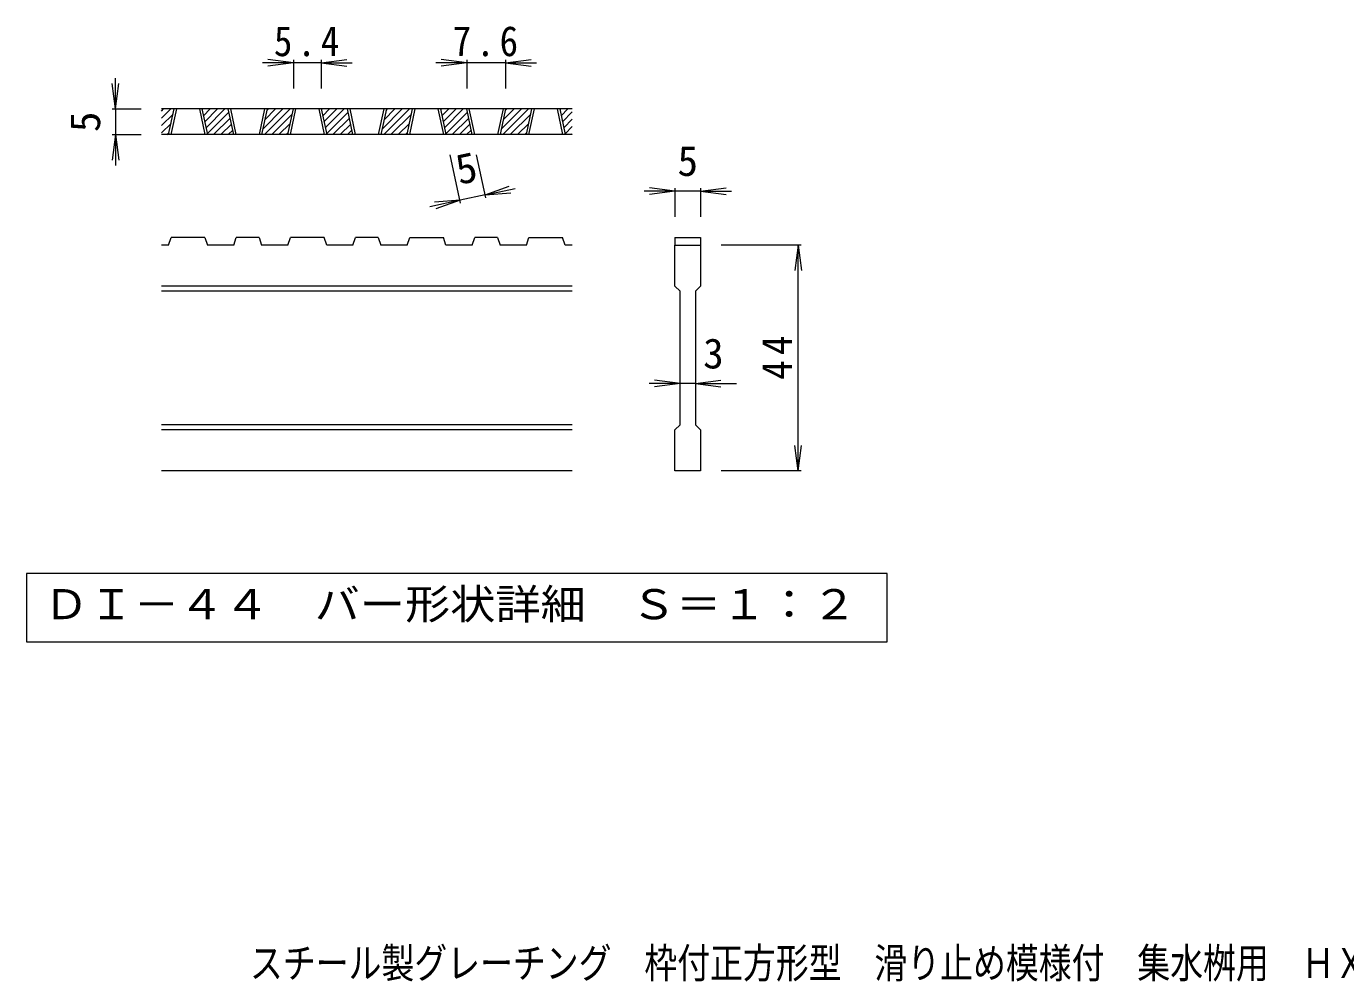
# Model space of a CAD drawing. Units: millimetres on the paper, enlarged 6 times, with parts at other scales. Extents: x -692 to 1015, y -820 to 694.
# Drawn here: x -652 to 119, y -820 to -262 of the extents above; entities that cross this region are included whole.
import ezdxf
from ezdxf.enums import TextEntityAlignment as Align

# ---------------------------------------------------------------- set-up
doc = ezdxf.new("R2010")
doc.units = ezdxf.units.MM
doc.header["$LTSCALE"] = 6
doc.layers.add('D-0_通り芯', color=3, linetype='Continuous', lineweight=9)
doc.layers.add('D-4_寸法', color=7, linetype='Continuous', lineweight=9)
doc.layers.add('F-5_F-5ﾚｲﾔ', color=2, linetype='Continuous')
doc.styles.add('ＭＳ ゴシック', font='')
doc.styles.get('ＭＳ ゴシック').set_extended_font_data('MS Gothic')

msp = doc.modelspace()

# ---------------------------------------------------------------- linework, layer by layer
at = {"layer": 'D-0_通り芯'}
for p, q in [((-572.751, -315.834), (-567.311, -310.394)), ((-572.751, -311.591), (-571.554, -310.394)), ((-332.751, -310.394), (-572.751, -310.394)), ((-572.751, -320.077), (-566.054, -313.379)), ((-568.625, -325.394), (-565.415, -310.394)), ((-567.125, -325.394), (-563.915, -310.394)), ((-550.625, -310.394), (-547.415, -325.394)), ((-549.125, -310.394), (-545.915, -325.394)), ((-549.023, -310.873), (-548.544, -310.394)), ((-548.275, -314.368), (-544.301, -310.394)), ((-547.527, -317.863), (-540.058, -310.394)), ((-546.779, -321.357), (-535.816, -310.394)), ((-546.031, -324.852), (-533.395, -312.216)), ((-542.331, -325.394), (-532.648, -315.711)), ((-530.575, -325.394), (-533.785, -310.394)), ((-529.075, -325.394), (-532.285, -310.394)), ((-512.575, -310.394), (-515.785, -325.394)), ((-511.075, -310.394), (-514.285, -325.394)), ((-513.58, -322.1), (-501.875, -310.394)), ((-512.632, -325.394), (-497.632, -310.394)), ((-512.425, -316.702), (-506.117, -310.394)), ((-511.27, -311.304), (-510.36, -310.394)), ((-508.389, -325.394), (-496.375, -313.379)), ((-498.946, -325.394), (-495.736, -310.394)), ((-497.446, -325.394), (-494.236, -310.394)), ((-480.946, -310.394), (-477.736, -325.394)), ((-479.446, -310.394), (-476.236, -325.394)), ((-479.343, -310.873), (-478.864, -310.394)), ((-478.595, -314.368), (-474.622, -310.394)), ((-477.848, -317.863), (-470.379, -310.394)), ((-477.1, -321.357), (-466.136, -310.394)), ((-476.352, -324.852), (-463.716, -312.216)), ((-472.651, -325.394), (-462.968, -315.711)), ((-460.896, -325.394), (-464.106, -310.394)), ((-459.396, -325.394), (-462.606, -310.394)), ((-442.896, -310.394), (-446.106, -325.394)), ((-441.396, -310.394), (-444.606, -325.394)), ((-443.901, -322.1), (-432.195, -310.394)), ((-442.953, -325.394), (-427.953, -310.394)), ((-442.746, -316.702), (-436.438, -310.394)), ((-441.591, -311.304), (-440.681, -310.394)), ((-438.71, -325.394), (-426.695, -313.379)), ((-429.267, -325.394), (-426.057, -310.394)), ((-427.767, -325.394), (-424.557, -310.394)), ((-411.267, -310.394), (-408.057, -325.394)), ((-409.767, -310.394), (-406.557, -325.394)), ((-409.664, -310.873), (-409.185, -310.394)), ((-408.916, -314.368), (-404.943, -310.394)), ((-408.168, -317.863), (-400.7, -310.394)), ((-407.42, -321.357), (-396.457, -310.394)), ((-406.673, -324.852), (-394.037, -312.216)), ((-402.972, -325.394), (-393.289, -315.711)), ((-391.217, -325.394), (-394.427, -310.394)), ((-389.717, -325.394), (-392.927, -310.394)), ((-373.217, -310.394), (-376.427, -325.394)), ((-371.717, -310.394), (-374.927, -325.394)), ((-374.222, -322.1), (-362.516, -310.394)), ((-373.274, -325.394), (-358.273, -310.394)), ((-373.067, -316.702), (-366.759, -310.394)), ((-371.912, -311.304), (-371.001, -310.394)), ((-369.031, -325.394), (-357.016, -313.379)), ((-359.587, -325.394), (-356.377, -310.394)), ((-358.087, -325.394), (-354.877, -310.394)), ((-341.587, -310.394), (-338.377, -325.394)), ((-340.087, -310.394), (-336.877, -325.394)), ((-339.985, -310.873), (-339.506, -310.394)), ((-339.237, -314.368), (-335.263, -310.394)), ((-338.489, -317.863), (-332.751, -312.125)), ((-572.751, -324.319), (-567.209, -318.777)), ((-538.088, -325.394), (-531.9, -319.206)), ((-533.845, -325.394), (-531.152, -322.701)), ((-504.147, -325.394), (-497.53, -318.777)), ((-468.409, -325.394), (-462.22, -319.206)), ((-464.166, -325.394), (-461.473, -322.701)), ((-434.468, -325.394), (-427.85, -318.777)), ((-398.73, -325.394), (-392.541, -319.206)), ((-394.487, -325.394), (-391.793, -322.701)), ((-364.788, -325.394), (-358.171, -318.777)), ((-337.741, -321.357), (-332.751, -316.367)), ((-336.993, -324.852), (-332.751, -320.61)), ((-332.751, -325.394), (-572.751, -325.394)), ((-569.583, -325.394), (-568.364, -324.175)), ((-499.904, -325.394), (-498.685, -324.175)), ((-430.225, -325.394), (-429.006, -324.175)), ((-360.546, -325.394), (-359.326, -324.175)), ((-333.293, -325.394), (-332.751, -324.853)), ((-568.625, -389.894), (-567.125, -385.394)), ((-547.415, -385.394), (-567.125, -385.394)), ((-547.415, -385.394), (-545.915, -389.894)), ((-530.575, -389.894), (-529.075, -385.394)), ((-515.785, -385.394), (-529.075, -385.394)), ((-515.785, -385.394), (-514.285, -389.894)), ((-498.946, -389.894), (-497.446, -385.394)), ((-477.736, -385.394), (-497.446, -385.394)), ((-476.236, -389.894), (-477.736, -385.394)), ((-460.896, -389.894), (-459.396, -385.394)), ((-446.106, -385.394), (-459.396, -385.394)), ((-446.106, -385.394), (-444.606, -389.894)), ((-429.267, -389.894), (-427.767, -385.394)), ((-427.767, -385.394), (-408.057, -385.394)), ((-406.557, -389.894), (-408.057, -385.394)), ((-391.217, -389.894), (-389.717, -385.394)), ((-376.427, -385.394), (-389.717, -385.394)), ((-376.427, -385.394), (-374.927, -389.894)), ((-359.587, -389.894), (-358.087, -385.394)), ((-358.087, -385.394), (-338.377, -385.394)), ((-336.877, -389.894), (-338.377, -385.394)), ((-272.751, -385.394), (-257.751, -385.394)), ((-272.751, -385.394), (-272.751, -389.894)), ((-257.751, -385.394), (-257.751, -389.894)), ((-568.625, -389.894), (-572.751, -389.894)), ((-530.575, -389.894), (-545.915, -389.894)), ((-498.946, -389.894), (-514.285, -389.894)), ((-460.896, -389.894), (-476.236, -389.894)), ((-429.267, -389.894), (-444.606, -389.894)), ((-391.217, -389.894), (-406.557, -389.894)), ((-359.587, -389.894), (-374.927, -389.894)), ((-332.751, -389.894), (-336.877, -389.894)), ((-272.751, -389.894), (-257.751, -389.894)), ((-272.751, -413.894), (-272.751, -389.894)), ((-257.751, -389.894), (-257.751, -413.894)), ((-332.751, -413.894), (-572.751, -413.894)), ((-272.751, -413.894), (-269.751, -416.894)), ((-260.751, -416.894), (-257.751, -413.894)), ((-332.751, -416.894), (-572.751, -416.894)), ((-269.751, -494.894), (-269.751, -416.894)), ((-260.751, -416.894), (-260.751, -494.894)), ((-332.751, -494.894), (-572.751, -494.894)), ((-332.751, -497.894), (-572.751, -497.894)), ((-260.751, -494.894), (-257.751, -497.894)), ((-257.751, -497.894), (-257.751, -521.894)), ((-332.751, -521.894), (-572.751, -521.894)), ((-257.751, -521.894), (-272.751, -521.894))]:
    msp.add_line(p, q, dxfattribs=at)
msp.add_lwpolyline([(-272.751, -521.894), (-272.751, -497.894), (-269.751, -494.894)], dxfattribs=at)
at = {"layer": 'D-0_通り芯', "color": 7}
msp.add_lwpolyline([(-651.744, -581.894), (-651.744, -621.765), (-148.759, -621.765), (-148.759, -581.894)], close=True, dxfattribs=at)
at = {"layer": 'D-4_寸法'}
for p, q in [((-495.736, -283.394), (-513.736, -283.394)), ((-495.736, -283.394), (-510.607, -281.436)), ((-495.736, -283.394), (-510.607, -285.352)), ((-495.736, -281.594), (-495.736, -298.394)), ((-479.446, -283.394), (-495.736, -283.394)), ((-479.446, -283.394), (-464.574, -281.436)), ((-479.446, -281.594), (-479.446, -298.394)), ((-479.446, -283.394), (-464.574, -285.352)), ((-479.446, -283.394), (-461.446, -283.394)), ((-394.427, -283.394), (-412.427, -283.394)), ((-394.427, -283.394), (-409.299, -281.436)), ((-394.427, -283.394), (-409.299, -285.352)), ((-394.427, -281.594), (-394.427, -298.394)), ((-371.717, -283.394), (-394.427, -283.394)), ((-371.717, -283.394), (-356.845, -281.436)), ((-371.717, -281.594), (-371.717, -298.394)), ((-371.717, -283.394), (-356.845, -285.352)), ((-371.717, -283.394), (-353.717, -283.394)), ((-599.751, -310.394), (-599.751, -292.394)), ((-599.751, -310.394), (-601.709, -295.522)), ((-599.751, -310.394), (-597.793, -295.522)), ((-601.551, -310.394), (-584.751, -310.394)), ((-599.751, -310.394), (-599.751, -325.394)), ((-599.751, -325.394), (-601.709, -340.266)), ((-601.551, -325.394), (-584.751, -325.394)), ((-599.751, -325.394), (-597.793, -340.266)), ((-599.751, -325.394), (-599.751, -343.394)), ((-397.975, -365.496), (-404.045, -337.129)), ((-383.307, -362.357), (-388.706, -337.129)), ((-383.684, -360.597), (-398.351, -363.736)), ((-383.684, -360.597), (-369.551, -355.571)), ((-383.684, -360.597), (-366.082, -356.831)), ((-383.684, -360.597), (-368.731, -359.4)), ((-272.751, -358.394), (-290.751, -358.394)), ((-272.751, -358.394), (-287.623, -356.436)), ((-272.751, -358.394), (-287.623, -360.352)), ((-272.751, -356.594), (-272.751, -373.394)), ((-257.751, -358.394), (-272.751, -358.394)), ((-257.751, -358.394), (-242.88, -356.436)), ((-257.751, -356.594), (-257.751, -373.394)), ((-257.751, -358.394), (-242.88, -360.352)), ((-257.751, -358.394), (-239.751, -358.394)), ((-398.351, -363.736), (-415.953, -367.503)), ((-398.351, -363.736), (-413.304, -364.934)), ((-398.351, -363.736), (-412.484, -368.763)), ((-198.951, -389.894), (-245.751, -389.894)), ((-200.751, -389.894), (-202.709, -404.766)), ((-200.751, -389.894), (-198.793, -404.766)), ((-200.751, -521.894), (-200.751, -389.894)), ((-269.751, -470.894), (-284.623, -468.936)), ((-260.751, -470.894), (-245.88, -468.936)), ((-269.751, -470.894), (-287.751, -470.894)), ((-269.751, -470.894), (-284.623, -472.852)), ((-260.751, -470.894), (-269.751, -470.894)), ((-260.751, -470.894), (-245.88, -472.852)), ((-260.751, -470.894), (-236.751, -470.894)), ((-200.751, -521.894), (-202.709, -507.023)), ((-200.751, -521.894), (-198.793, -507.023)), ((-198.951, -521.894), (-245.751, -521.894))]:
    msp.add_line(p, q, dxfattribs=at)

# ---------------------------------------------------------------- texts
at = {"layer": 'D-0_通り芯', "color": 2, "style": 'ＭＳ ゴシック', "width": 1.1}
msp.add_text('ＤＩ－４４\u3000バー形状詳細\u3000Ｓ＝１：２', height=17.6, dxfattribs=at).set_placement((-641.751, -613.83), align=Align.BOTTOM_LEFT)
at = {"layer": 'D-4_寸法', "color": 2, "style": 'ＭＳ ゴシック'}
for rotation, p in [(90, (-603.351, -323.894)), (12.079, (-397.638, -359.902))]:
    msp.add_text('5', height=17.6, rotation=rotation, dxfattribs=at).set_placement(p, align=Align.BOTTOM_LEFT)
for s, p in [('5', (-271.251, -354.794)), ('3', (-256.251, -467.294))]:
    msp.add_text(s, height=17.6, dxfattribs=at).set_placement(p, align=Align.BOTTOM_LEFT)
at = {"layer": 'D-4_寸法', "color": 2, "char_height": 17.6, "attachment_point": 7, "style": 'ＭＳ ゴシック'}
for s, insert in [('\\T1.27;\\W0.9;5.4', (-507.091, -279.794)), ('\\T1.27;\\W0.9;7.6', (-402.572, -279.794))]:
    msp.add_mtext(s, dxfattribs=dict(at, insert=insert))
at = {"layer": 'D-4_寸法', "color": 2, "insert": (-204.351, -468.644), "char_height": 17.6, "attachment_point": 7, "rotation": 90, "style": 'ＭＳ ゴシック'}
msp.add_mtext('\\T1.27;\\W0.95;44', dxfattribs=at)
at = {"layer": 'F-5_F-5ﾚｲﾔ', "style": 'ＭＳ ゴシック', "width": 0.8}
msp.add_text('スチール製グレーチング\u3000枠付正方形型\u3000滑り止め模様付\u3000集水桝用\u3000ＨＸＣ\u3000３３４４', height=17.6, dxfattribs=at).set_placement((-521.089, -823.538), align=Align.BOTTOM_LEFT)

doc.saveas('drawing.dxf')
